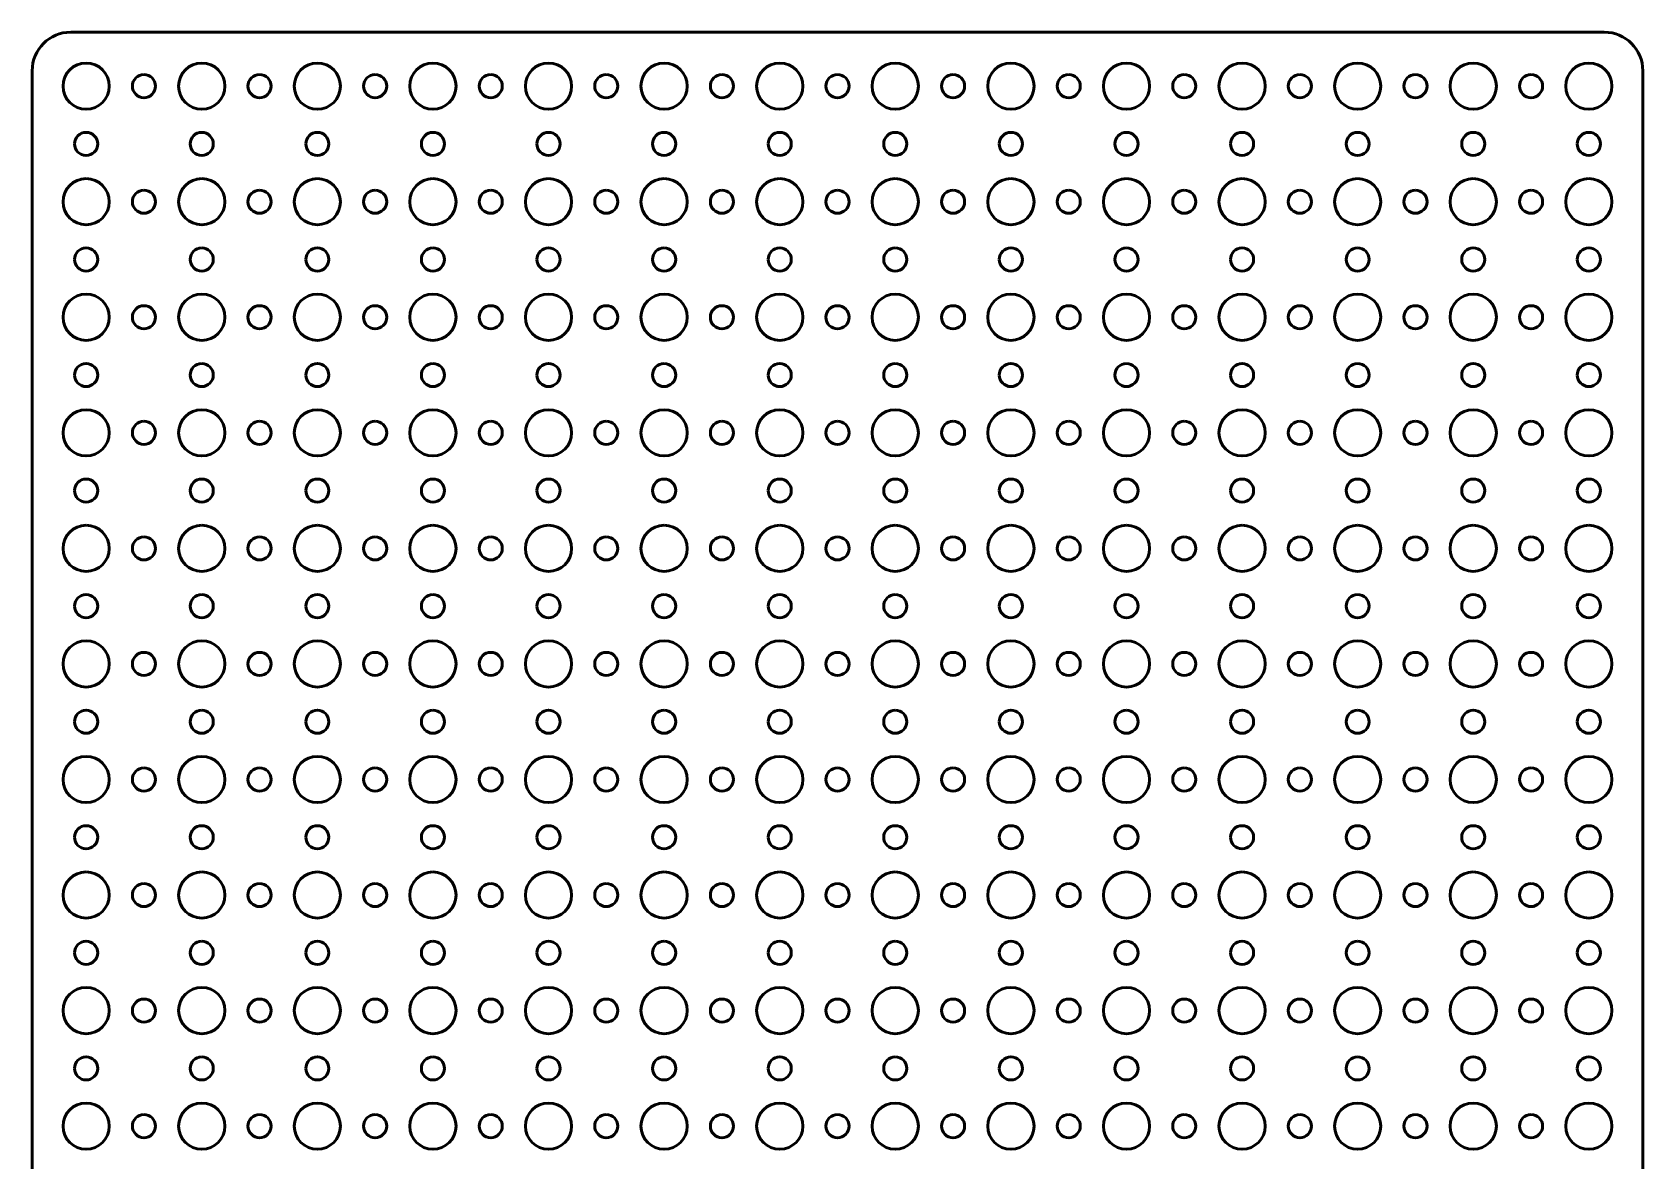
# Model space of a CAD drawing. Header units: centimetres. Extents: x -20.9 to 20.9, y -14.9 to 14.9.
# Drawn here: x 0.05 to 20.95, y 0.3 to 14.95 of the extents above; entities that cross this region are included whole.
import ezdxf

# ---------------------------------------------------------------- set-up
doc = ezdxf.new("R2010")
doc.units = ezdxf.units.CM
doc.header["$MEASUREMENT"] = 0
doc.layers.add('Layer 1', color=7, linetype='Continuous')

msp = doc.modelspace()

# ---------------------------------------------------------------- linework, layer by layer
at = {"layer": 'Layer 1', "lineweight": 53}
for centre, major_axis in [((0.75001, 14.24999), (0, 0.30001)), ((2.25001, 14.24999), (0, 0.30001)), ((3.75001, 14.24999), (0, 0.30001)), ((5.25001, 14.24999), (0, 0.30001)), ((6.75001, 14.24999), (0, 0.30001)), ((8.25001, 14.24999), (0, 0.30001)), ((9.75001, 14.24999), (0, 0.30001)), ((11.25001, 14.24999), (0, 0.30001)), ((12.75001, 14.24999), (0, 0.30001)), ((14.25001, 14.24999), (0, 0.30001)), ((15.75001, 14.24999), (0, 0.30001)), ((17.25001, 14.24999), (0, 0.30001)), ((18.75001, 14.24999), (0, 0.30001)), ((20.25001, 14.24999), (0, 0.30001)), ((1.5, 14.25), (0, 0.15)), ((3, 14.25), (0, 0.15)), ((4.5, 14.25), (0, 0.15)), ((6, 14.25), (0, 0.15)), ((7.5, 14.25), (0, 0.15)), ((9, 14.25), (0, 0.15)), ((10.5, 14.25), (0, 0.15)), ((12, 14.25), (0, 0.15)), ((13.5, 14.25), (0, 0.15)), ((15, 14.25), (0, 0.15)), ((16.5, 14.25), (0, 0.15)), ((18, 14.25), (0, 0.15)), ((19.5, 14.25), (0, 0.15)), ((2.25, 13.5), (0, 0.15)), ((5.25, 13.5), (0, 0.15)), ((8.25, 13.5), (0, 0.15)), ((11.25, 13.5), (0, 0.15)), ((14.25, 13.5), (0, 0.15)), ((17.25, 13.5), (0, 0.15)), ((0.75001, 12.74999), (0, 0.30001)), ((2.25001, 12.74999), (0, 0.30001)), ((3.75001, 12.74999), (0, 0.30001)), ((5.25001, 12.74999), (0, 0.30001)), ((6.75001, 12.74999), (0, 0.30001)), ((8.25001, 12.74999), (0, 0.30001)), ((9.75001, 12.74999), (0, 0.30001)), ((11.25001, 12.74999), (0, 0.30001)), ((12.75001, 12.74999), (0, 0.30001)), ((14.25001, 12.74999), (0, 0.30001)), ((15.75001, 12.74999), (0, 0.30001)), ((17.25001, 12.74999), (0, 0.30001)), ((18.75001, 12.74999), (0, 0.30001)), ((20.25001, 12.74999), (0, 0.30001)), ((1.5, 12.75), (0, 0.15)), ((3, 12.75), (0, 0.15)), ((4.5, 12.75), (0, 0.15)), ((6, 12.75), (0, 0.15)), ((7.5, 12.75), (0, 0.15)), ((9, 12.75), (0, 0.15)), ((10.5, 12.75), (0, 0.15)), ((12, 12.75), (0, 0.15)), ((13.5, 12.75), (0, 0.15)), ((15, 12.75), (0, 0.15)), ((16.5, 12.75), (0, 0.15)), ((18, 12.75), (0, 0.15)), ((19.5, 12.75), (0, 0.15)), ((2.25, 12), (0, 0.15)), ((5.25, 12), (0, 0.15)), ((8.25, 12), (0, 0.15)), ((11.25, 12), (0, 0.15)), ((14.25, 12), (0, 0.15)), ((17.25, 12), (0, 0.15)), ((0.75001, 11.24999), (0, 0.30001)), ((2.25001, 11.24999), (0, 0.30001)), ((3.75001, 11.24999), (0, 0.30001)), ((5.25001, 11.24999), (0, 0.30001)), ((6.75001, 11.24999), (0, 0.30001)), ((8.25001, 11.24999), (0, 0.30001)), ((9.75001, 11.24999), (0, 0.30001)), ((11.25001, 11.24999), (0, 0.30001)), ((12.75001, 11.24999), (0, 0.30001)), ((14.25001, 11.24999), (0, 0.30001)), ((15.75001, 11.24999), (0, 0.30001)), ((17.25001, 11.24999), (0, 0.30001)), ((18.75001, 11.24999), (0, 0.30001)), ((20.25001, 11.24999), (0, 0.30001)), ((1.5, 11.25), (0, 0.15)), ((3, 11.25), (0, 0.15)), ((4.5, 11.25), (0, 0.15)), ((6, 11.25), (0, 0.15)), ((7.5, 11.25), (0, 0.15)), ((9, 11.25), (0, 0.15)), ((10.5, 11.25), (0, 0.15)), ((12, 11.25), (0, 0.15)), ((13.5, 11.25), (0, 0.15)), ((15, 11.25), (0, 0.15)), ((16.5, 11.25), (0, 0.15)), ((18, 11.25), (0, 0.15)), ((19.5, 11.25), (0, 0.15)), ((2.25, 10.5), (0, 0.15)), ((5.25, 10.5), (0, 0.15)), ((8.25, 10.5), (0, 0.15)), ((11.25, 10.5), (0, 0.15)), ((14.25, 10.5), (0, 0.15)), ((17.25, 10.5), (0, 0.15)), ((0.75001, 9.74999), (0, 0.30001)), ((2.25001, 9.74999), (0, 0.30001)), ((3.75001, 9.74999), (0, 0.30001)), ((5.25001, 9.74999), (0, 0.30001)), ((6.75001, 9.74999), (0, 0.30001)), ((8.25001, 9.74999), (0, 0.30001)), ((9.75001, 9.74999), (0, 0.30001)), ((11.25001, 9.74999), (0, 0.30001)), ((12.75001, 9.74999), (0, 0.30001)), ((14.25001, 9.74999), (0, 0.30001)), ((15.75001, 9.74999), (0, 0.30001)), ((17.25001, 9.74999), (0, 0.30001)), ((18.75001, 9.74999), (0, 0.30001)), ((20.25001, 9.74999), (0, 0.30001)), ((1.5, 9.75), (0, 0.15)), ((3, 9.75), (0, 0.15)), ((4.5, 9.75), (0, 0.15)), ((6, 9.75), (0, 0.15)), ((7.5, 9.75), (0, 0.15)), ((9, 9.75), (0, 0.15)), ((10.5, 9.75), (0, 0.15)), ((12, 9.75), (0, 0.15)), ((13.5, 9.75), (0, 0.15)), ((15, 9.75), (0, 0.15)), ((16.5, 9.75), (0, 0.15)), ((18, 9.75), (0, 0.15)), ((19.5, 9.75), (0, 0.15)), ((2.25, 9), (0, 0.15)), ((5.25, 9), (0, 0.15)), ((8.25, 9), (0, 0.15)), ((11.25, 9), (0, 0.15)), ((14.25, 9), (0, 0.15)), ((17.25, 9), (0, 0.15)), ((0.75001, 8.24999), (0, 0.30001)), ((1.5, 8.25), (0, 0.15)), ((2.25001, 8.24999), (0, 0.30001)), ((3, 8.25), (0, 0.15)), ((3.75001, 8.24999), (0, 0.30001)), ((4.5, 8.25), (0, 0.15)), ((5.25001, 8.24999), (0, 0.30001)), ((6, 8.25), (0, 0.15)), ((6.75001, 8.24999), (0, 0.30001)), ((7.5, 8.25), (0, 0.15)), ((8.25001, 8.24999), (0, 0.30001)), ((9, 8.25), (0, 0.15)), ((9.75001, 8.24999), (0, 0.30001)), ((10.5, 8.25), (0, 0.15)), ((11.25001, 8.24999), (0, 0.30001)), ((12, 8.25), (0, 0.15)), ((12.75001, 8.24999), (0, 0.30001)), ((13.5, 8.25), (0, 0.15)), ((14.25001, 8.24999), (0, 0.30001)), ((15, 8.25), (0, 0.15)), ((15.75001, 8.24999), (0, 0.30001)), ((16.5, 8.25), (0, 0.15)), ((17.25001, 8.24999), (0, 0.30001)), ((18, 8.25), (0, 0.15)), ((18.75001, 8.24999), (0, 0.30001)), ((19.5, 8.25), (0, 0.15)), ((20.25001, 8.24999), (0, 0.30001)), ((2.25, 7.5), (0, 0.15)), ((5.25, 7.5), (0, 0.15)), ((8.25, 7.5), (0, 0.15)), ((11.25, 7.5), (0, 0.15)), ((14.25, 7.5), (0, 0.15)), ((17.25, 7.5), (0, 0.15)), ((0.75001, 6.74999), (0, 0.30001)), ((1.5, 6.75), (0, 0.15)), ((2.25001, 6.74999), (0, 0.30001)), ((3, 6.75), (0, 0.15)), ((3.75001, 6.74999), (0, 0.30001)), ((4.5, 6.75), (0, 0.15)), ((5.25001, 6.74999), (0, 0.30001)), ((6, 6.75), (0, 0.15)), ((6.75001, 6.74999), (0, 0.30001)), ((7.5, 6.75), (0, 0.15)), ((8.25001, 6.74999), (0, 0.30001)), ((9, 6.75), (0, 0.15)), ((9.75001, 6.74999), (0, 0.30001)), ((10.5, 6.75), (0, 0.15)), ((11.25001, 6.74999), (0, 0.30001)), ((12, 6.75), (0, 0.15)), ((12.75001, 6.74999), (0, 0.30001)), ((13.5, 6.75), (0, 0.15)), ((14.25001, 6.74999), (0, 0.30001)), ((15, 6.75), (0, 0.15)), ((15.75001, 6.74999), (0, 0.30001)), ((16.5, 6.75), (0, 0.15)), ((17.25001, 6.74999), (0, 0.30001)), ((18, 6.75), (0, 0.15)), ((18.75001, 6.74999), (0, 0.30001)), ((19.5, 6.75), (0, 0.15)), ((20.25001, 6.74999), (0, 0.30001)), ((2.25, 6), (0, 0.15)), ((5.25, 6), (0, 0.15)), ((8.25, 6), (0, 0.15)), ((11.25, 6), (0, 0.15)), ((14.25, 6), (0, 0.15)), ((17.25, 6), (0, 0.15)), ((0.75001, 5.24999), (0, 0.30001)), ((2.25001, 5.24999), (0, 0.30001)), ((3.75001, 5.24999), (0, 0.30001)), ((5.25001, 5.24999), (0, 0.30001)), ((6.75001, 5.24999), (0, 0.30001)), ((8.25001, 5.24999), (0, 0.30001)), ((9.75001, 5.24999), (0, 0.30001)), ((11.25001, 5.24999), (0, 0.30001)), ((12.75001, 5.24999), (0, 0.30001)), ((14.25001, 5.24999), (0, 0.30001)), ((15.75001, 5.24999), (0, 0.30001)), ((17.25001, 5.24999), (0, 0.30001)), ((18.75001, 5.24999), (0, 0.30001)), ((20.25001, 5.24999), (0, 0.30001)), ((1.5, 5.25), (0, 0.15)), ((3, 5.25), (0, 0.15)), ((4.5, 5.25), (0, 0.15)), ((6, 5.25), (0, 0.15)), ((7.5, 5.25), (0, 0.15)), ((9, 5.25), (0, 0.15)), ((10.5, 5.25), (0, 0.15)), ((12, 5.25), (0, 0.15)), ((13.5, 5.25), (0, 0.15)), ((15, 5.25), (0, 0.15)), ((16.5, 5.25), (0, 0.15)), ((18, 5.25), (0, 0.15)), ((19.5, 5.25), (0, 0.15)), ((2.25, 4.5), (0, 0.15)), ((5.25, 4.5), (0, 0.15)), ((8.25, 4.5), (0, 0.15)), ((11.25, 4.5), (0, 0.15)), ((14.25, 4.5), (0, 0.15)), ((17.25, 4.5), (0, 0.15)), ((0.75001, 3.74999), (0, 0.30001)), ((2.25001, 3.74999), (0, 0.30001)), ((3.75001, 3.74999), (0, 0.30001)), ((5.25001, 3.74999), (0, 0.30001)), ((6.75001, 3.74999), (0, 0.30001)), ((8.25001, 3.74999), (0, 0.30001)), ((9.75001, 3.74999), (0, 0.30001)), ((11.25001, 3.74999), (0, 0.30001)), ((12.75001, 3.74999), (0, 0.30001)), ((14.25001, 3.74999), (0, 0.30001)), ((15.75001, 3.74999), (0, 0.30001)), ((17.25001, 3.74999), (0, 0.30001)), ((18.75001, 3.74999), (0, 0.30001)), ((20.25001, 3.74999), (0, 0.30001)), ((1.5, 3.75), (0, 0.15)), ((3, 3.75), (0, 0.15)), ((4.5, 3.75), (0, 0.15)), ((6, 3.75), (0, 0.15)), ((7.5, 3.75), (0, 0.15)), ((9, 3.75), (0, 0.15)), ((10.5, 3.75), (0, 0.15)), ((12, 3.75), (0, 0.15)), ((13.5, 3.75), (0, 0.15)), ((15, 3.75), (0, 0.15)), ((16.5, 3.75), (0, 0.15)), ((18, 3.75), (0, 0.15)), ((19.5, 3.75), (0, 0.15)), ((2.25, 3), (0, 0.15)), ((5.25, 3), (0, 0.15)), ((8.25, 3), (0, 0.15)), ((11.25, 3), (0, 0.15)), ((14.25, 3), (0, 0.15)), ((17.25, 3), (0, 0.15)), ((0.75001, 2.24999), (0, 0.30001)), ((2.25001, 2.24999), (0, 0.30001)), ((3.75001, 2.24999), (0, 0.30001)), ((5.25001, 2.24999), (0, 0.30001)), ((6.75001, 2.24999), (0, 0.30001)), ((8.25001, 2.24999), (0, 0.30001)), ((9.75001, 2.24999), (0, 0.30001)), ((11.25001, 2.24999), (0, 0.30001)), ((12.75001, 2.24999), (0, 0.30001)), ((14.25001, 2.24999), (0, 0.30001)), ((15.75001, 2.24999), (0, 0.30001)), ((17.25001, 2.24999), (0, 0.30001)), ((18.75001, 2.24999), (0, 0.30001)), ((20.25001, 2.24999), (0, 0.30001)), ((1.5, 2.25), (0, 0.15)), ((3, 2.25), (0, 0.15)), ((4.5, 2.25), (0, 0.15)), ((6, 2.25), (0, 0.15)), ((7.5, 2.25), (0, 0.15)), ((9, 2.25), (0, 0.15)), ((10.5, 2.25), (0, 0.15)), ((12, 2.25), (0, 0.15)), ((13.5, 2.25), (0, 0.15)), ((15, 2.25), (0, 0.15)), ((16.5, 2.25), (0, 0.15)), ((18, 2.25), (0, 0.15)), ((19.5, 2.25), (0, 0.15)), ((2.25, 1.5), (0, 0.15)), ((5.25, 1.5), (0, 0.15)), ((8.25, 1.5), (0, 0.15)), ((11.25, 1.5), (0, 0.15)), ((14.25, 1.5), (0, 0.15)), ((17.25, 1.5), (0, 0.15)), ((0.75001, 0.74999), (0, 0.30001)), ((2.25001, 0.74999), (0, 0.30001)), ((3.75001, 0.74999), (0, 0.30001)), ((5.25001, 0.74999), (0, 0.30001)), ((6.75001, 0.74999), (0, 0.30001)), ((8.25001, 0.74999), (0, 0.30001)), ((9.75001, 0.74999), (0, 0.30001)), ((11.25001, 0.74999), (0, 0.30001)), ((12.75001, 0.74999), (0, 0.30001)), ((14.25001, 0.74999), (0, 0.30001)), ((15.75001, 0.74999), (0, 0.30001)), ((17.25001, 0.74999), (0, 0.30001)), ((18.75001, 0.74999), (0, 0.30001)), ((20.25001, 0.74999), (0, 0.30001)), ((1.5, 0.75), (0, 0.15)), ((3, 0.75), (0, 0.15)), ((4.5, 0.75), (0, 0.15)), ((6, 0.75), (0, 0.15)), ((7.5, 0.75), (0, 0.15)), ((9, 0.75), (0, 0.15)), ((10.5, 0.75), (0, 0.15)), ((12, 0.75), (0, 0.15)), ((13.5, 0.75), (0, 0.15)), ((15, 0.75), (0, 0.15)), ((16.5, 0.75), (0, 0.15)), ((18, 0.75), (0, 0.15)), ((19.5, 0.75), (0, 0.15))]:
    msp.add_ellipse(centre, major_axis=major_axis, ratio=1, dxfattribs=at)
for points, knots in [([(0.05, -14.45), (0.05, -14.45), (0.05, 14.45), (0.05, 14.45), (0.05, 14.45), (0.05, 14.72614), (0.27386, 14.95), (0.55, 14.95), (0.55, 14.95), (0.55, 14.95), (20.45, 14.95), (20.45, 14.95), (20.45, 14.95), (20.72614, 14.95), (20.95, 14.72614), (20.95, 14.45), (20.95, 14.45), (20.95, 14.45), (20.95, -14.45), (20.95, -14.45), (20.95, -14.45), (20.95, -14.72614), (20.72614, -14.95), (20.45, -14.95), (20.45, -14.95), (20.45, -14.95), (0.55, -14.95), (0.55, -14.95), (0.55, -14.95), (0.27386, -14.95), (0.05, -14.72614), (0.05, -14.45)], [0, 0, 0, 0, 0.11111111, 0.11111111, 0.11111111, 0.11111111, 0.22222222, 0.22222222, 0.22222222, 0.22222222, 0.33333333, 0.33333333, 0.33333333, 0.33333333, 0.44444444, 0.44444444, 0.44444444, 0.44444444, 0.55555556, 0.55555556, 0.55555556, 0.55555556, 0.66666667, 0.66666667, 0.66666667, 0.66666667, 0.77777778, 0.77777778, 0.77777778, 0.77777778, 1, 1, 1, 1]), ([(0.6, 13.5), (0.6, 13.58284), (0.66716, 13.65), (0.75, 13.65), (0.75, 13.65), (0.83284, 13.65), (0.9, 13.58284), (0.9, 13.5), (0.9, 13.5), (0.9, 13.41716), (0.83284, 13.35), (0.75, 13.35), (0.75, 13.35), (0.66716, 13.35), (0.6, 13.41716), (0.6, 13.5)], [0, 0, 0, 0, 0.2, 0.2, 0.2, 0.2, 0.4, 0.4, 0.4, 0.4, 0.6, 0.6, 0.6, 0.6, 1, 1, 1, 1]), ([(3.6, 13.5), (3.6, 13.58284), (3.66716, 13.65), (3.75, 13.65), (3.75, 13.65), (3.83284, 13.65), (3.9, 13.58284), (3.9, 13.5), (3.9, 13.5), (3.9, 13.41716), (3.83284, 13.35), (3.75, 13.35), (3.75, 13.35), (3.66716, 13.35), (3.6, 13.41716), (3.6, 13.5)], [0, 0, 0, 0, 0.2, 0.2, 0.2, 0.2, 0.4, 0.4, 0.4, 0.4, 0.6, 0.6, 0.6, 0.6, 1, 1, 1, 1]), ([(6.6, 13.5), (6.6, 13.58284), (6.66716, 13.65), (6.75, 13.65), (6.75, 13.65), (6.83284, 13.65), (6.9, 13.58284), (6.9, 13.5), (6.9, 13.5), (6.9, 13.41716), (6.83284, 13.35), (6.75, 13.35), (6.75, 13.35), (6.66716, 13.35), (6.6, 13.41716), (6.6, 13.5)], [0, 0, 0, 0, 0.2, 0.2, 0.2, 0.2, 0.4, 0.4, 0.4, 0.4, 0.6, 0.6, 0.6, 0.6, 1, 1, 1, 1]), ([(9.6, 13.5), (9.6, 13.58284), (9.66716, 13.65), (9.75, 13.65), (9.75, 13.65), (9.83284, 13.65), (9.9, 13.58284), (9.9, 13.5), (9.9, 13.5), (9.9, 13.41716), (9.83284, 13.35), (9.75, 13.35), (9.75, 13.35), (9.66716, 13.35), (9.6, 13.41716), (9.6, 13.5)], [0, 0, 0, 0, 0.2, 0.2, 0.2, 0.2, 0.4, 0.4, 0.4, 0.4, 0.6, 0.6, 0.6, 0.6, 1, 1, 1, 1]), ([(12.6, 13.5), (12.6, 13.58284), (12.66716, 13.65), (12.75, 13.65), (12.75, 13.65), (12.83284, 13.65), (12.9, 13.58284), (12.9, 13.5), (12.9, 13.5), (12.9, 13.41716), (12.83284, 13.35), (12.75, 13.35), (12.75, 13.35), (12.66716, 13.35), (12.6, 13.41716), (12.6, 13.5)], [0, 0, 0, 0, 0.2, 0.2, 0.2, 0.2, 0.4, 0.4, 0.4, 0.4, 0.6, 0.6, 0.6, 0.6, 1, 1, 1, 1]), ([(15.6, 13.5), (15.6, 13.58284), (15.66716, 13.65), (15.75, 13.65), (15.75, 13.65), (15.83284, 13.65), (15.9, 13.58284), (15.9, 13.5), (15.9, 13.5), (15.9, 13.41716), (15.83284, 13.35), (15.75, 13.35), (15.75, 13.35), (15.66716, 13.35), (15.6, 13.41716), (15.6, 13.5)], [0, 0, 0, 0, 0.2, 0.2, 0.2, 0.2, 0.4, 0.4, 0.4, 0.4, 0.6, 0.6, 0.6, 0.6, 1, 1, 1, 1]), ([(18.6, 13.5), (18.6, 13.58284), (18.66716, 13.65), (18.75, 13.65), (18.75, 13.65), (18.83284, 13.65), (18.9, 13.58284), (18.9, 13.5), (18.9, 13.5), (18.9, 13.41716), (18.83284, 13.35), (18.75, 13.35), (18.75, 13.35), (18.66716, 13.35), (18.6, 13.41716), (18.6, 13.5)], [0, 0, 0, 0, 0.2, 0.2, 0.2, 0.2, 0.4, 0.4, 0.4, 0.4, 0.6, 0.6, 0.6, 0.6, 1, 1, 1, 1]), ([(20.1, 13.5), (20.1, 13.58284), (20.16716, 13.65), (20.25, 13.65), (20.25, 13.65), (20.33284, 13.65), (20.4, 13.58284), (20.4, 13.5), (20.4, 13.5), (20.4, 13.41716), (20.33284, 13.35), (20.25, 13.35), (20.25, 13.35), (20.16716, 13.35), (20.1, 13.41716), (20.1, 13.5)], [0, 0, 0, 0, 0.2, 0.2, 0.2, 0.2, 0.4, 0.4, 0.4, 0.4, 0.6, 0.6, 0.6, 0.6, 1, 1, 1, 1]), ([(0.6, 12), (0.6, 12.08284), (0.66716, 12.15), (0.75, 12.15), (0.75, 12.15), (0.83284, 12.15), (0.9, 12.08284), (0.9, 12), (0.9, 12), (0.9, 11.91716), (0.83284, 11.85), (0.75, 11.85), (0.75, 11.85), (0.66716, 11.85), (0.6, 11.91716), (0.6, 12)], [0, 0, 0, 0, 0.2, 0.2, 0.2, 0.2, 0.4, 0.4, 0.4, 0.4, 0.6, 0.6, 0.6, 0.6, 1, 1, 1, 1]), ([(3.6, 12), (3.6, 12.08284), (3.66716, 12.15), (3.75, 12.15), (3.75, 12.15), (3.83284, 12.15), (3.9, 12.08284), (3.9, 12), (3.9, 12), (3.9, 11.91716), (3.83284, 11.85), (3.75, 11.85), (3.75, 11.85), (3.66716, 11.85), (3.6, 11.91716), (3.6, 12)], [0, 0, 0, 0, 0.2, 0.2, 0.2, 0.2, 0.4, 0.4, 0.4, 0.4, 0.6, 0.6, 0.6, 0.6, 1, 1, 1, 1]), ([(6.6, 12), (6.6, 12.08284), (6.66716, 12.15), (6.75, 12.15), (6.75, 12.15), (6.83284, 12.15), (6.9, 12.08284), (6.9, 12), (6.9, 12), (6.9, 11.91716), (6.83284, 11.85), (6.75, 11.85), (6.75, 11.85), (6.66716, 11.85), (6.6, 11.91716), (6.6, 12)], [0, 0, 0, 0, 0.2, 0.2, 0.2, 0.2, 0.4, 0.4, 0.4, 0.4, 0.6, 0.6, 0.6, 0.6, 1, 1, 1, 1]), ([(9.6, 12), (9.6, 12.08284), (9.66716, 12.15), (9.75, 12.15), (9.75, 12.15), (9.83284, 12.15), (9.9, 12.08284), (9.9, 12), (9.9, 12), (9.9, 11.91716), (9.83284, 11.85), (9.75, 11.85), (9.75, 11.85), (9.66716, 11.85), (9.6, 11.91716), (9.6, 12)], [0, 0, 0, 0, 0.2, 0.2, 0.2, 0.2, 0.4, 0.4, 0.4, 0.4, 0.6, 0.6, 0.6, 0.6, 1, 1, 1, 1]), ([(12.6, 12), (12.6, 12.08284), (12.66716, 12.15), (12.75, 12.15), (12.75, 12.15), (12.83284, 12.15), (12.9, 12.08284), (12.9, 12), (12.9, 12), (12.9, 11.91716), (12.83284, 11.85), (12.75, 11.85), (12.75, 11.85), (12.66716, 11.85), (12.6, 11.91716), (12.6, 12)], [0, 0, 0, 0, 0.2, 0.2, 0.2, 0.2, 0.4, 0.4, 0.4, 0.4, 0.6, 0.6, 0.6, 0.6, 1, 1, 1, 1]), ([(15.6, 12), (15.6, 12.08284), (15.66716, 12.15), (15.75, 12.15), (15.75, 12.15), (15.83284, 12.15), (15.9, 12.08284), (15.9, 12), (15.9, 12), (15.9, 11.91716), (15.83284, 11.85), (15.75, 11.85), (15.75, 11.85), (15.66716, 11.85), (15.6, 11.91716), (15.6, 12)], [0, 0, 0, 0, 0.2, 0.2, 0.2, 0.2, 0.4, 0.4, 0.4, 0.4, 0.6, 0.6, 0.6, 0.6, 1, 1, 1, 1]), ([(18.6, 12), (18.6, 12.08284), (18.66716, 12.15), (18.75, 12.15), (18.75, 12.15), (18.83284, 12.15), (18.9, 12.08284), (18.9, 12), (18.9, 12), (18.9, 11.91716), (18.83284, 11.85), (18.75, 11.85), (18.75, 11.85), (18.66716, 11.85), (18.6, 11.91716), (18.6, 12)], [0, 0, 0, 0, 0.2, 0.2, 0.2, 0.2, 0.4, 0.4, 0.4, 0.4, 0.6, 0.6, 0.6, 0.6, 1, 1, 1, 1]), ([(20.1, 12), (20.1, 12.08284), (20.16716, 12.15), (20.25, 12.15), (20.25, 12.15), (20.33284, 12.15), (20.4, 12.08284), (20.4, 12), (20.4, 12), (20.4, 11.91716), (20.33284, 11.85), (20.25, 11.85), (20.25, 11.85), (20.16716, 11.85), (20.1, 11.91716), (20.1, 12)], [0, 0, 0, 0, 0.2, 0.2, 0.2, 0.2, 0.4, 0.4, 0.4, 0.4, 0.6, 0.6, 0.6, 0.6, 1, 1, 1, 1]), ([(0.6, 10.5), (0.6, 10.58284), (0.66716, 10.65), (0.75, 10.65), (0.75, 10.65), (0.83284, 10.65), (0.9, 10.58284), (0.9, 10.5), (0.9, 10.5), (0.9, 10.41716), (0.83284, 10.35), (0.75, 10.35), (0.75, 10.35), (0.66716, 10.35), (0.6, 10.41716), (0.6, 10.5)], [0, 0, 0, 0, 0.2, 0.2, 0.2, 0.2, 0.4, 0.4, 0.4, 0.4, 0.6, 0.6, 0.6, 0.6, 1, 1, 1, 1]), ([(3.6, 10.5), (3.6, 10.58284), (3.66716, 10.65), (3.75, 10.65), (3.75, 10.65), (3.83284, 10.65), (3.9, 10.58284), (3.9, 10.5), (3.9, 10.5), (3.9, 10.41716), (3.83284, 10.35), (3.75, 10.35), (3.75, 10.35), (3.66716, 10.35), (3.6, 10.41716), (3.6, 10.5)], [0, 0, 0, 0, 0.2, 0.2, 0.2, 0.2, 0.4, 0.4, 0.4, 0.4, 0.6, 0.6, 0.6, 0.6, 1, 1, 1, 1]), ([(6.6, 10.5), (6.6, 10.58284), (6.66716, 10.65), (6.75, 10.65), (6.75, 10.65), (6.83284, 10.65), (6.9, 10.58284), (6.9, 10.5), (6.9, 10.5), (6.9, 10.41716), (6.83284, 10.35), (6.75, 10.35), (6.75, 10.35), (6.66716, 10.35), (6.6, 10.41716), (6.6, 10.5)], [0, 0, 0, 0, 0.2, 0.2, 0.2, 0.2, 0.4, 0.4, 0.4, 0.4, 0.6, 0.6, 0.6, 0.6, 1, 1, 1, 1]), ([(9.6, 10.5), (9.6, 10.58284), (9.66716, 10.65), (9.75, 10.65), (9.75, 10.65), (9.83284, 10.65), (9.9, 10.58284), (9.9, 10.5), (9.9, 10.5), (9.9, 10.41716), (9.83284, 10.35), (9.75, 10.35), (9.75, 10.35), (9.66716, 10.35), (9.6, 10.41716), (9.6, 10.5)], [0, 0, 0, 0, 0.2, 0.2, 0.2, 0.2, 0.4, 0.4, 0.4, 0.4, 0.6, 0.6, 0.6, 0.6, 1, 1, 1, 1]), ([(12.6, 10.5), (12.6, 10.58284), (12.66716, 10.65), (12.75, 10.65), (12.75, 10.65), (12.83284, 10.65), (12.9, 10.58284), (12.9, 10.5), (12.9, 10.5), (12.9, 10.41716), (12.83284, 10.35), (12.75, 10.35), (12.75, 10.35), (12.66716, 10.35), (12.6, 10.41716), (12.6, 10.5)], [0, 0, 0, 0, 0.2, 0.2, 0.2, 0.2, 0.4, 0.4, 0.4, 0.4, 0.6, 0.6, 0.6, 0.6, 1, 1, 1, 1]), ([(15.6, 10.5), (15.6, 10.58284), (15.66716, 10.65), (15.75, 10.65), (15.75, 10.65), (15.83284, 10.65), (15.9, 10.58284), (15.9, 10.5), (15.9, 10.5), (15.9, 10.41716), (15.83284, 10.35), (15.75, 10.35), (15.75, 10.35), (15.66716, 10.35), (15.6, 10.41716), (15.6, 10.5)], [0, 0, 0, 0, 0.2, 0.2, 0.2, 0.2, 0.4, 0.4, 0.4, 0.4, 0.6, 0.6, 0.6, 0.6, 1, 1, 1, 1]), ([(18.6, 10.5), (18.6, 10.58284), (18.66716, 10.65), (18.75, 10.65), (18.75, 10.65), (18.83284, 10.65), (18.9, 10.58284), (18.9, 10.5), (18.9, 10.5), (18.9, 10.41716), (18.83284, 10.35), (18.75, 10.35), (18.75, 10.35), (18.66716, 10.35), (18.6, 10.41716), (18.6, 10.5)], [0, 0, 0, 0, 0.2, 0.2, 0.2, 0.2, 0.4, 0.4, 0.4, 0.4, 0.6, 0.6, 0.6, 0.6, 1, 1, 1, 1]), ([(20.1, 10.5), (20.1, 10.58284), (20.16716, 10.65), (20.25, 10.65), (20.25, 10.65), (20.33284, 10.65), (20.4, 10.58284), (20.4, 10.5), (20.4, 10.5), (20.4, 10.41716), (20.33284, 10.35), (20.25, 10.35), (20.25, 10.35), (20.16716, 10.35), (20.1, 10.41716), (20.1, 10.5)], [0, 0, 0, 0, 0.2, 0.2, 0.2, 0.2, 0.4, 0.4, 0.4, 0.4, 0.6, 0.6, 0.6, 0.6, 1, 1, 1, 1]), ([(0.6, 9), (0.6, 9.08284), (0.66716, 9.15), (0.75, 9.15), (0.75, 9.15), (0.83284, 9.15), (0.9, 9.08284), (0.9, 9), (0.9, 9), (0.9, 8.91716), (0.83284, 8.85), (0.75, 8.85), (0.75, 8.85), (0.66716, 8.85), (0.6, 8.91716), (0.6, 9)], [0, 0, 0, 0, 0.2, 0.2, 0.2, 0.2, 0.4, 0.4, 0.4, 0.4, 0.6, 0.6, 0.6, 0.6, 1, 1, 1, 1]), ([(3.6, 9), (3.6, 9.08284), (3.66716, 9.15), (3.75, 9.15), (3.75, 9.15), (3.83284, 9.15), (3.9, 9.08284), (3.9, 9), (3.9, 9), (3.9, 8.91716), (3.83284, 8.85), (3.75, 8.85), (3.75, 8.85), (3.66716, 8.85), (3.6, 8.91716), (3.6, 9)], [0, 0, 0, 0, 0.2, 0.2, 0.2, 0.2, 0.4, 0.4, 0.4, 0.4, 0.6, 0.6, 0.6, 0.6, 1, 1, 1, 1]), ([(6.6, 9), (6.6, 9.08284), (6.66716, 9.15), (6.75, 9.15), (6.75, 9.15), (6.83284, 9.15), (6.9, 9.08284), (6.9, 9), (6.9, 9), (6.9, 8.91716), (6.83284, 8.85), (6.75, 8.85), (6.75, 8.85), (6.66716, 8.85), (6.6, 8.91716), (6.6, 9)], [0, 0, 0, 0, 0.2, 0.2, 0.2, 0.2, 0.4, 0.4, 0.4, 0.4, 0.6, 0.6, 0.6, 0.6, 1, 1, 1, 1]), ([(9.6, 9), (9.6, 9.08284), (9.66716, 9.15), (9.75, 9.15), (9.75, 9.15), (9.83284, 9.15), (9.9, 9.08284), (9.9, 9), (9.9, 9), (9.9, 8.91716), (9.83284, 8.85), (9.75, 8.85), (9.75, 8.85), (9.66716, 8.85), (9.6, 8.91716), (9.6, 9)], [0, 0, 0, 0, 0.2, 0.2, 0.2, 0.2, 0.4, 0.4, 0.4, 0.4, 0.6, 0.6, 0.6, 0.6, 1, 1, 1, 1]), ([(12.6, 9), (12.6, 9.08284), (12.66716, 9.15), (12.75, 9.15), (12.75, 9.15), (12.83284, 9.15), (12.9, 9.08284), (12.9, 9), (12.9, 9), (12.9, 8.91716), (12.83284, 8.85), (12.75, 8.85), (12.75, 8.85), (12.66716, 8.85), (12.6, 8.91716), (12.6, 9)], [0, 0, 0, 0, 0.2, 0.2, 0.2, 0.2, 0.4, 0.4, 0.4, 0.4, 0.6, 0.6, 0.6, 0.6, 1, 1, 1, 1]), ([(15.6, 9), (15.6, 9.08284), (15.66716, 9.15), (15.75, 9.15), (15.75, 9.15), (15.83284, 9.15), (15.9, 9.08284), (15.9, 9), (15.9, 9), (15.9, 8.91716), (15.83284, 8.85), (15.75, 8.85), (15.75, 8.85), (15.66716, 8.85), (15.6, 8.91716), (15.6, 9)], [0, 0, 0, 0, 0.2, 0.2, 0.2, 0.2, 0.4, 0.4, 0.4, 0.4, 0.6, 0.6, 0.6, 0.6, 1, 1, 1, 1]), ([(18.6, 9), (18.6, 9.08284), (18.66716, 9.15), (18.75, 9.15), (18.75, 9.15), (18.83284, 9.15), (18.9, 9.08284), (18.9, 9), (18.9, 9), (18.9, 8.91716), (18.83284, 8.85), (18.75, 8.85), (18.75, 8.85), (18.66716, 8.85), (18.6, 8.91716), (18.6, 9)], [0, 0, 0, 0, 0.2, 0.2, 0.2, 0.2, 0.4, 0.4, 0.4, 0.4, 0.6, 0.6, 0.6, 0.6, 1, 1, 1, 1]), ([(20.1, 9), (20.1, 9.08284), (20.16716, 9.15), (20.25, 9.15), (20.25, 9.15), (20.33284, 9.15), (20.4, 9.08284), (20.4, 9), (20.4, 9), (20.4, 8.91716), (20.33284, 8.85), (20.25, 8.85), (20.25, 8.85), (20.16716, 8.85), (20.1, 8.91716), (20.1, 9)], [0, 0, 0, 0, 0.2, 0.2, 0.2, 0.2, 0.4, 0.4, 0.4, 0.4, 0.6, 0.6, 0.6, 0.6, 1, 1, 1, 1]), ([(0.6, 7.5), (0.6, 7.58284), (0.66716, 7.65), (0.75, 7.65), (0.75, 7.65), (0.83284, 7.65), (0.9, 7.58284), (0.9, 7.5), (0.9, 7.5), (0.9, 7.41716), (0.83284, 7.35), (0.75, 7.35), (0.75, 7.35), (0.66716, 7.35), (0.6, 7.41716), (0.6, 7.5)], [0, 0, 0, 0, 0.2, 0.2, 0.2, 0.2, 0.4, 0.4, 0.4, 0.4, 0.6, 0.6, 0.6, 0.6, 1, 1, 1, 1]), ([(3.6, 7.5), (3.6, 7.58284), (3.66716, 7.65), (3.75, 7.65), (3.75, 7.65), (3.83284, 7.65), (3.9, 7.58284), (3.9, 7.5), (3.9, 7.5), (3.9, 7.41716), (3.83284, 7.35), (3.75, 7.35), (3.75, 7.35), (3.66716, 7.35), (3.6, 7.41716), (3.6, 7.5)], [0, 0, 0, 0, 0.2, 0.2, 0.2, 0.2, 0.4, 0.4, 0.4, 0.4, 0.6, 0.6, 0.6, 0.6, 1, 1, 1, 1]), ([(6.6, 7.5), (6.6, 7.58284), (6.66716, 7.65), (6.75, 7.65), (6.75, 7.65), (6.83284, 7.65), (6.9, 7.58284), (6.9, 7.5), (6.9, 7.5), (6.9, 7.41716), (6.83284, 7.35), (6.75, 7.35), (6.75, 7.35), (6.66716, 7.35), (6.6, 7.41716), (6.6, 7.5)], [0, 0, 0, 0, 0.2, 0.2, 0.2, 0.2, 0.4, 0.4, 0.4, 0.4, 0.6, 0.6, 0.6, 0.6, 1, 1, 1, 1]), ([(9.6, 7.5), (9.6, 7.58284), (9.66716, 7.65), (9.75, 7.65), (9.75, 7.65), (9.83284, 7.65), (9.9, 7.58284), (9.9, 7.5), (9.9, 7.5), (9.9, 7.41716), (9.83284, 7.35), (9.75, 7.35), (9.75, 7.35), (9.66716, 7.35), (9.6, 7.41716), (9.6, 7.5)], [0, 0, 0, 0, 0.2, 0.2, 0.2, 0.2, 0.4, 0.4, 0.4, 0.4, 0.6, 0.6, 0.6, 0.6, 1, 1, 1, 1]), ([(12.6, 7.5), (12.6, 7.58284), (12.66716, 7.65), (12.75, 7.65), (12.75, 7.65), (12.83284, 7.65), (12.9, 7.58284), (12.9, 7.5), (12.9, 7.5), (12.9, 7.41716), (12.83284, 7.35), (12.75, 7.35), (12.75, 7.35), (12.66716, 7.35), (12.6, 7.41716), (12.6, 7.5)], [0, 0, 0, 0, 0.2, 0.2, 0.2, 0.2, 0.4, 0.4, 0.4, 0.4, 0.6, 0.6, 0.6, 0.6, 1, 1, 1, 1]), ([(15.6, 7.5), (15.6, 7.58284), (15.66716, 7.65), (15.75, 7.65), (15.75, 7.65), (15.83284, 7.65), (15.9, 7.58284), (15.9, 7.5), (15.9, 7.5), (15.9, 7.41716), (15.83284, 7.35), (15.75, 7.35), (15.75, 7.35), (15.66716, 7.35), (15.6, 7.41716), (15.6, 7.5)], [0, 0, 0, 0, 0.2, 0.2, 0.2, 0.2, 0.4, 0.4, 0.4, 0.4, 0.6, 0.6, 0.6, 0.6, 1, 1, 1, 1]), ([(18.6, 7.5), (18.6, 7.58284), (18.66716, 7.65), (18.75, 7.65), (18.75, 7.65), (18.83284, 7.65), (18.9, 7.58284), (18.9, 7.5), (18.9, 7.5), (18.9, 7.41716), (18.83284, 7.35), (18.75, 7.35), (18.75, 7.35), (18.66716, 7.35), (18.6, 7.41716), (18.6, 7.5)], [0, 0, 0, 0, 0.2, 0.2, 0.2, 0.2, 0.4, 0.4, 0.4, 0.4, 0.6, 0.6, 0.6, 0.6, 1, 1, 1, 1]), ([(20.1, 7.5), (20.1, 7.58284), (20.16716, 7.65), (20.25, 7.65), (20.25, 7.65), (20.33284, 7.65), (20.4, 7.58284), (20.4, 7.5), (20.4, 7.5), (20.4, 7.41716), (20.33284, 7.35), (20.25, 7.35), (20.25, 7.35), (20.16716, 7.35), (20.1, 7.41716), (20.1, 7.5)], [0, 0, 0, 0, 0.2, 0.2, 0.2, 0.2, 0.4, 0.4, 0.4, 0.4, 0.6, 0.6, 0.6, 0.6, 1, 1, 1, 1]), ([(0.6, 6), (0.6, 6.08284), (0.66716, 6.15), (0.75, 6.15), (0.75, 6.15), (0.83284, 6.15), (0.9, 6.08284), (0.9, 6), (0.9, 6), (0.9, 5.91716), (0.83284, 5.85), (0.75, 5.85), (0.75, 5.85), (0.66716, 5.85), (0.6, 5.91716), (0.6, 6)], [0, 0, 0, 0, 0.2, 0.2, 0.2, 0.2, 0.4, 0.4, 0.4, 0.4, 0.6, 0.6, 0.6, 0.6, 1, 1, 1, 1]), ([(3.6, 6), (3.6, 6.08284), (3.66716, 6.15), (3.75, 6.15), (3.75, 6.15), (3.83284, 6.15), (3.9, 6.08284), (3.9, 6), (3.9, 6), (3.9, 5.91716), (3.83284, 5.85), (3.75, 5.85), (3.75, 5.85), (3.66716, 5.85), (3.6, 5.91716), (3.6, 6)], [0, 0, 0, 0, 0.2, 0.2, 0.2, 0.2, 0.4, 0.4, 0.4, 0.4, 0.6, 0.6, 0.6, 0.6, 1, 1, 1, 1]), ([(6.6, 6), (6.6, 6.08284), (6.66716, 6.15), (6.75, 6.15), (6.75, 6.15), (6.83284, 6.15), (6.9, 6.08284), (6.9, 6), (6.9, 6), (6.9, 5.91716), (6.83284, 5.85), (6.75, 5.85), (6.75, 5.85), (6.66716, 5.85), (6.6, 5.91716), (6.6, 6)], [0, 0, 0, 0, 0.2, 0.2, 0.2, 0.2, 0.4, 0.4, 0.4, 0.4, 0.6, 0.6, 0.6, 0.6, 1, 1, 1, 1]), ([(9.6, 6), (9.6, 6.08284), (9.66716, 6.15), (9.75, 6.15), (9.75, 6.15), (9.83284, 6.15), (9.9, 6.08284), (9.9, 6), (9.9, 6), (9.9, 5.91716), (9.83284, 5.85), (9.75, 5.85), (9.75, 5.85), (9.66716, 5.85), (9.6, 5.91716), (9.6, 6)], [0, 0, 0, 0, 0.2, 0.2, 0.2, 0.2, 0.4, 0.4, 0.4, 0.4, 0.6, 0.6, 0.6, 0.6, 1, 1, 1, 1]), ([(12.6, 6), (12.6, 6.08284), (12.66716, 6.15), (12.75, 6.15), (12.75, 6.15), (12.83284, 6.15), (12.9, 6.08284), (12.9, 6), (12.9, 6), (12.9, 5.91716), (12.83284, 5.85), (12.75, 5.85), (12.75, 5.85), (12.66716, 5.85), (12.6, 5.91716), (12.6, 6)], [0, 0, 0, 0, 0.2, 0.2, 0.2, 0.2, 0.4, 0.4, 0.4, 0.4, 0.6, 0.6, 0.6, 0.6, 1, 1, 1, 1]), ([(15.6, 6), (15.6, 6.08284), (15.66716, 6.15), (15.75, 6.15), (15.75, 6.15), (15.83284, 6.15), (15.9, 6.08284), (15.9, 6), (15.9, 6), (15.9, 5.91716), (15.83284, 5.85), (15.75, 5.85), (15.75, 5.85), (15.66716, 5.85), (15.6, 5.91716), (15.6, 6)], [0, 0, 0, 0, 0.2, 0.2, 0.2, 0.2, 0.4, 0.4, 0.4, 0.4, 0.6, 0.6, 0.6, 0.6, 1, 1, 1, 1]), ([(18.6, 6), (18.6, 6.08284), (18.66716, 6.15), (18.75, 6.15), (18.75, 6.15), (18.83284, 6.15), (18.9, 6.08284), (18.9, 6), (18.9, 6), (18.9, 5.91716), (18.83284, 5.85), (18.75, 5.85), (18.75, 5.85), (18.66716, 5.85), (18.6, 5.91716), (18.6, 6)], [0, 0, 0, 0, 0.2, 0.2, 0.2, 0.2, 0.4, 0.4, 0.4, 0.4, 0.6, 0.6, 0.6, 0.6, 1, 1, 1, 1]), ([(20.1, 6), (20.1, 6.08284), (20.16716, 6.15), (20.25, 6.15), (20.25, 6.15), (20.33284, 6.15), (20.4, 6.08284), (20.4, 6), (20.4, 6), (20.4, 5.91716), (20.33284, 5.85), (20.25, 5.85), (20.25, 5.85), (20.16716, 5.85), (20.1, 5.91716), (20.1, 6)], [0, 0, 0, 0, 0.2, 0.2, 0.2, 0.2, 0.4, 0.4, 0.4, 0.4, 0.6, 0.6, 0.6, 0.6, 1, 1, 1, 1]), ([(0.6, 4.5), (0.6, 4.58284), (0.66716, 4.65), (0.75, 4.65), (0.75, 4.65), (0.83284, 4.65), (0.9, 4.58284), (0.9, 4.5), (0.9, 4.5), (0.9, 4.41716), (0.83284, 4.35), (0.75, 4.35), (0.75, 4.35), (0.66716, 4.35), (0.6, 4.41716), (0.6, 4.5)], [0, 0, 0, 0, 0.2, 0.2, 0.2, 0.2, 0.4, 0.4, 0.4, 0.4, 0.6, 0.6, 0.6, 0.6, 1, 1, 1, 1]), ([(3.6, 4.5), (3.6, 4.58284), (3.66716, 4.65), (3.75, 4.65), (3.75, 4.65), (3.83284, 4.65), (3.9, 4.58284), (3.9, 4.5), (3.9, 4.5), (3.9, 4.41716), (3.83284, 4.35), (3.75, 4.35), (3.75, 4.35), (3.66716, 4.35), (3.6, 4.41716), (3.6, 4.5)], [0, 0, 0, 0, 0.2, 0.2, 0.2, 0.2, 0.4, 0.4, 0.4, 0.4, 0.6, 0.6, 0.6, 0.6, 1, 1, 1, 1]), ([(6.6, 4.5), (6.6, 4.58284), (6.66716, 4.65), (6.75, 4.65), (6.75, 4.65), (6.83284, 4.65), (6.9, 4.58284), (6.9, 4.5), (6.9, 4.5), (6.9, 4.41716), (6.83284, 4.35), (6.75, 4.35), (6.75, 4.35), (6.66716, 4.35), (6.6, 4.41716), (6.6, 4.5)], [0, 0, 0, 0, 0.2, 0.2, 0.2, 0.2, 0.4, 0.4, 0.4, 0.4, 0.6, 0.6, 0.6, 0.6, 1, 1, 1, 1]), ([(9.6, 4.5), (9.6, 4.58284), (9.66716, 4.65), (9.75, 4.65), (9.75, 4.65), (9.83284, 4.65), (9.9, 4.58284), (9.9, 4.5), (9.9, 4.5), (9.9, 4.41716), (9.83284, 4.35), (9.75, 4.35), (9.75, 4.35), (9.66716, 4.35), (9.6, 4.41716), (9.6, 4.5)], [0, 0, 0, 0, 0.2, 0.2, 0.2, 0.2, 0.4, 0.4, 0.4, 0.4, 0.6, 0.6, 0.6, 0.6, 1, 1, 1, 1]), ([(12.6, 4.5), (12.6, 4.58284), (12.66716, 4.65), (12.75, 4.65), (12.75, 4.65), (12.83284, 4.65), (12.9, 4.58284), (12.9, 4.5), (12.9, 4.5), (12.9, 4.41716), (12.83284, 4.35), (12.75, 4.35), (12.75, 4.35), (12.66716, 4.35), (12.6, 4.41716), (12.6, 4.5)], [0, 0, 0, 0, 0.2, 0.2, 0.2, 0.2, 0.4, 0.4, 0.4, 0.4, 0.6, 0.6, 0.6, 0.6, 1, 1, 1, 1]), ([(15.6, 4.5), (15.6, 4.58284), (15.66716, 4.65), (15.75, 4.65), (15.75, 4.65), (15.83284, 4.65), (15.9, 4.58284), (15.9, 4.5), (15.9, 4.5), (15.9, 4.41716), (15.83284, 4.35), (15.75, 4.35), (15.75, 4.35), (15.66716, 4.35), (15.6, 4.41716), (15.6, 4.5)], [0, 0, 0, 0, 0.2, 0.2, 0.2, 0.2, 0.4, 0.4, 0.4, 0.4, 0.6, 0.6, 0.6, 0.6, 1, 1, 1, 1]), ([(18.6, 4.5), (18.6, 4.58284), (18.66716, 4.65), (18.75, 4.65), (18.75, 4.65), (18.83284, 4.65), (18.9, 4.58284), (18.9, 4.5), (18.9, 4.5), (18.9, 4.41716), (18.83284, 4.35), (18.75, 4.35), (18.75, 4.35), (18.66716, 4.35), (18.6, 4.41716), (18.6, 4.5)], [0, 0, 0, 0, 0.2, 0.2, 0.2, 0.2, 0.4, 0.4, 0.4, 0.4, 0.6, 0.6, 0.6, 0.6, 1, 1, 1, 1]), ([(20.1, 4.5), (20.1, 4.58284), (20.16716, 4.65), (20.25, 4.65), (20.25, 4.65), (20.33284, 4.65), (20.4, 4.58284), (20.4, 4.5), (20.4, 4.5), (20.4, 4.41716), (20.33284, 4.35), (20.25, 4.35), (20.25, 4.35), (20.16716, 4.35), (20.1, 4.41716), (20.1, 4.5)], [0, 0, 0, 0, 0.2, 0.2, 0.2, 0.2, 0.4, 0.4, 0.4, 0.4, 0.6, 0.6, 0.6, 0.6, 1, 1, 1, 1]), ([(0.6, 3), (0.6, 3.08284), (0.66716, 3.15), (0.75, 3.15), (0.75, 3.15), (0.83284, 3.15), (0.9, 3.08284), (0.9, 3), (0.9, 3), (0.9, 2.91716), (0.83284, 2.85), (0.75, 2.85), (0.75, 2.85), (0.66716, 2.85), (0.6, 2.91716), (0.6, 3)], [0, 0, 0, 0, 0.2, 0.2, 0.2, 0.2, 0.4, 0.4, 0.4, 0.4, 0.6, 0.6, 0.6, 0.6, 1, 1, 1, 1]), ([(3.6, 3), (3.6, 3.08284), (3.66716, 3.15), (3.75, 3.15), (3.75, 3.15), (3.83284, 3.15), (3.9, 3.08284), (3.9, 3), (3.9, 3), (3.9, 2.91716), (3.83284, 2.85), (3.75, 2.85), (3.75, 2.85), (3.66716, 2.85), (3.6, 2.91716), (3.6, 3)], [0, 0, 0, 0, 0.2, 0.2, 0.2, 0.2, 0.4, 0.4, 0.4, 0.4, 0.6, 0.6, 0.6, 0.6, 1, 1, 1, 1]), ([(6.6, 3), (6.6, 3.08284), (6.66716, 3.15), (6.75, 3.15), (6.75, 3.15), (6.83284, 3.15), (6.9, 3.08284), (6.9, 3), (6.9, 3), (6.9, 2.91716), (6.83284, 2.85), (6.75, 2.85), (6.75, 2.85), (6.66716, 2.85), (6.6, 2.91716), (6.6, 3)], [0, 0, 0, 0, 0.2, 0.2, 0.2, 0.2, 0.4, 0.4, 0.4, 0.4, 0.6, 0.6, 0.6, 0.6, 1, 1, 1, 1]), ([(9.6, 3), (9.6, 3.08284), (9.66716, 3.15), (9.75, 3.15), (9.75, 3.15), (9.83284, 3.15), (9.9, 3.08284), (9.9, 3), (9.9, 3), (9.9, 2.91716), (9.83284, 2.85), (9.75, 2.85), (9.75, 2.85), (9.66716, 2.85), (9.6, 2.91716), (9.6, 3)], [0, 0, 0, 0, 0.2, 0.2, 0.2, 0.2, 0.4, 0.4, 0.4, 0.4, 0.6, 0.6, 0.6, 0.6, 1, 1, 1, 1]), ([(12.6, 3), (12.6, 3.08284), (12.66716, 3.15), (12.75, 3.15), (12.75, 3.15), (12.83284, 3.15), (12.9, 3.08284), (12.9, 3), (12.9, 3), (12.9, 2.91716), (12.83284, 2.85), (12.75, 2.85), (12.75, 2.85), (12.66716, 2.85), (12.6, 2.91716), (12.6, 3)], [0, 0, 0, 0, 0.2, 0.2, 0.2, 0.2, 0.4, 0.4, 0.4, 0.4, 0.6, 0.6, 0.6, 0.6, 1, 1, 1, 1]), ([(15.6, 3), (15.6, 3.08284), (15.66716, 3.15), (15.75, 3.15), (15.75, 3.15), (15.83284, 3.15), (15.9, 3.08284), (15.9, 3), (15.9, 3), (15.9, 2.91716), (15.83284, 2.85), (15.75, 2.85), (15.75, 2.85), (15.66716, 2.85), (15.6, 2.91716), (15.6, 3)], [0, 0, 0, 0, 0.2, 0.2, 0.2, 0.2, 0.4, 0.4, 0.4, 0.4, 0.6, 0.6, 0.6, 0.6, 1, 1, 1, 1]), ([(18.6, 3), (18.6, 3.08284), (18.66716, 3.15), (18.75, 3.15), (18.75, 3.15), (18.83284, 3.15), (18.9, 3.08284), (18.9, 3), (18.9, 3), (18.9, 2.91716), (18.83284, 2.85), (18.75, 2.85), (18.75, 2.85), (18.66716, 2.85), (18.6, 2.91716), (18.6, 3)], [0, 0, 0, 0, 0.2, 0.2, 0.2, 0.2, 0.4, 0.4, 0.4, 0.4, 0.6, 0.6, 0.6, 0.6, 1, 1, 1, 1]), ([(20.1, 3), (20.1, 3.08284), (20.16716, 3.15), (20.25, 3.15), (20.25, 3.15), (20.33284, 3.15), (20.4, 3.08284), (20.4, 3), (20.4, 3), (20.4, 2.91716), (20.33284, 2.85), (20.25, 2.85), (20.25, 2.85), (20.16716, 2.85), (20.1, 2.91716), (20.1, 3)], [0, 0, 0, 0, 0.2, 0.2, 0.2, 0.2, 0.4, 0.4, 0.4, 0.4, 0.6, 0.6, 0.6, 0.6, 1, 1, 1, 1]), ([(0.6, 1.5), (0.6, 1.58284), (0.66716, 1.65), (0.75, 1.65), (0.75, 1.65), (0.83284, 1.65), (0.9, 1.58284), (0.9, 1.5), (0.9, 1.5), (0.9, 1.41716), (0.83284, 1.35), (0.75, 1.35), (0.75, 1.35), (0.66716, 1.35), (0.6, 1.41716), (0.6, 1.5)], [0, 0, 0, 0, 0.2, 0.2, 0.2, 0.2, 0.4, 0.4, 0.4, 0.4, 0.6, 0.6, 0.6, 0.6, 1, 1, 1, 1]), ([(3.6, 1.5), (3.6, 1.58284), (3.66716, 1.65), (3.75, 1.65), (3.75, 1.65), (3.83284, 1.65), (3.9, 1.58284), (3.9, 1.5), (3.9, 1.5), (3.9, 1.41716), (3.83284, 1.35), (3.75, 1.35), (3.75, 1.35), (3.66716, 1.35), (3.6, 1.41716), (3.6, 1.5)], [0, 0, 0, 0, 0.2, 0.2, 0.2, 0.2, 0.4, 0.4, 0.4, 0.4, 0.6, 0.6, 0.6, 0.6, 1, 1, 1, 1]), ([(6.6, 1.5), (6.6, 1.58284), (6.66716, 1.65), (6.75, 1.65), (6.75, 1.65), (6.83284, 1.65), (6.9, 1.58284), (6.9, 1.5), (6.9, 1.5), (6.9, 1.41716), (6.83284, 1.35), (6.75, 1.35), (6.75, 1.35), (6.66716, 1.35), (6.6, 1.41716), (6.6, 1.5)], [0, 0, 0, 0, 0.2, 0.2, 0.2, 0.2, 0.4, 0.4, 0.4, 0.4, 0.6, 0.6, 0.6, 0.6, 1, 1, 1, 1]), ([(9.6, 1.5), (9.6, 1.58284), (9.66716, 1.65), (9.75, 1.65), (9.75, 1.65), (9.83284, 1.65), (9.9, 1.58284), (9.9, 1.5), (9.9, 1.5), (9.9, 1.41716), (9.83284, 1.35), (9.75, 1.35), (9.75, 1.35), (9.66716, 1.35), (9.6, 1.41716), (9.6, 1.5)], [0, 0, 0, 0, 0.2, 0.2, 0.2, 0.2, 0.4, 0.4, 0.4, 0.4, 0.6, 0.6, 0.6, 0.6, 1, 1, 1, 1]), ([(12.6, 1.5), (12.6, 1.58284), (12.66716, 1.65), (12.75, 1.65), (12.75, 1.65), (12.83284, 1.65), (12.9, 1.58284), (12.9, 1.5), (12.9, 1.5), (12.9, 1.41716), (12.83284, 1.35), (12.75, 1.35), (12.75, 1.35), (12.66716, 1.35), (12.6, 1.41716), (12.6, 1.5)], [0, 0, 0, 0, 0.2, 0.2, 0.2, 0.2, 0.4, 0.4, 0.4, 0.4, 0.6, 0.6, 0.6, 0.6, 1, 1, 1, 1]), ([(15.6, 1.5), (15.6, 1.58284), (15.66716, 1.65), (15.75, 1.65), (15.75, 1.65), (15.83284, 1.65), (15.9, 1.58284), (15.9, 1.5), (15.9, 1.5), (15.9, 1.41716), (15.83284, 1.35), (15.75, 1.35), (15.75, 1.35), (15.66716, 1.35), (15.6, 1.41716), (15.6, 1.5)], [0, 0, 0, 0, 0.2, 0.2, 0.2, 0.2, 0.4, 0.4, 0.4, 0.4, 0.6, 0.6, 0.6, 0.6, 1, 1, 1, 1]), ([(18.6, 1.5), (18.6, 1.58284), (18.66716, 1.65), (18.75, 1.65), (18.75, 1.65), (18.83284, 1.65), (18.9, 1.58284), (18.9, 1.5), (18.9, 1.5), (18.9, 1.41716), (18.83284, 1.35), (18.75, 1.35), (18.75, 1.35), (18.66716, 1.35), (18.6, 1.41716), (18.6, 1.5)], [0, 0, 0, 0, 0.2, 0.2, 0.2, 0.2, 0.4, 0.4, 0.4, 0.4, 0.6, 0.6, 0.6, 0.6, 1, 1, 1, 1]), ([(20.1, 1.5), (20.1, 1.58284), (20.16716, 1.65), (20.25, 1.65), (20.25, 1.65), (20.33284, 1.65), (20.4, 1.58284), (20.4, 1.5), (20.4, 1.5), (20.4, 1.41716), (20.33284, 1.35), (20.25, 1.35), (20.25, 1.35), (20.16716, 1.35), (20.1, 1.41716), (20.1, 1.5)], [0, 0, 0, 0, 0.2, 0.2, 0.2, 0.2, 0.4, 0.4, 0.4, 0.4, 0.6, 0.6, 0.6, 0.6, 1, 1, 1, 1])]:
    msp.add_open_spline(points, degree=3, knots=knots, dxfattribs=at)

doc.saveas('drawing.dxf')
